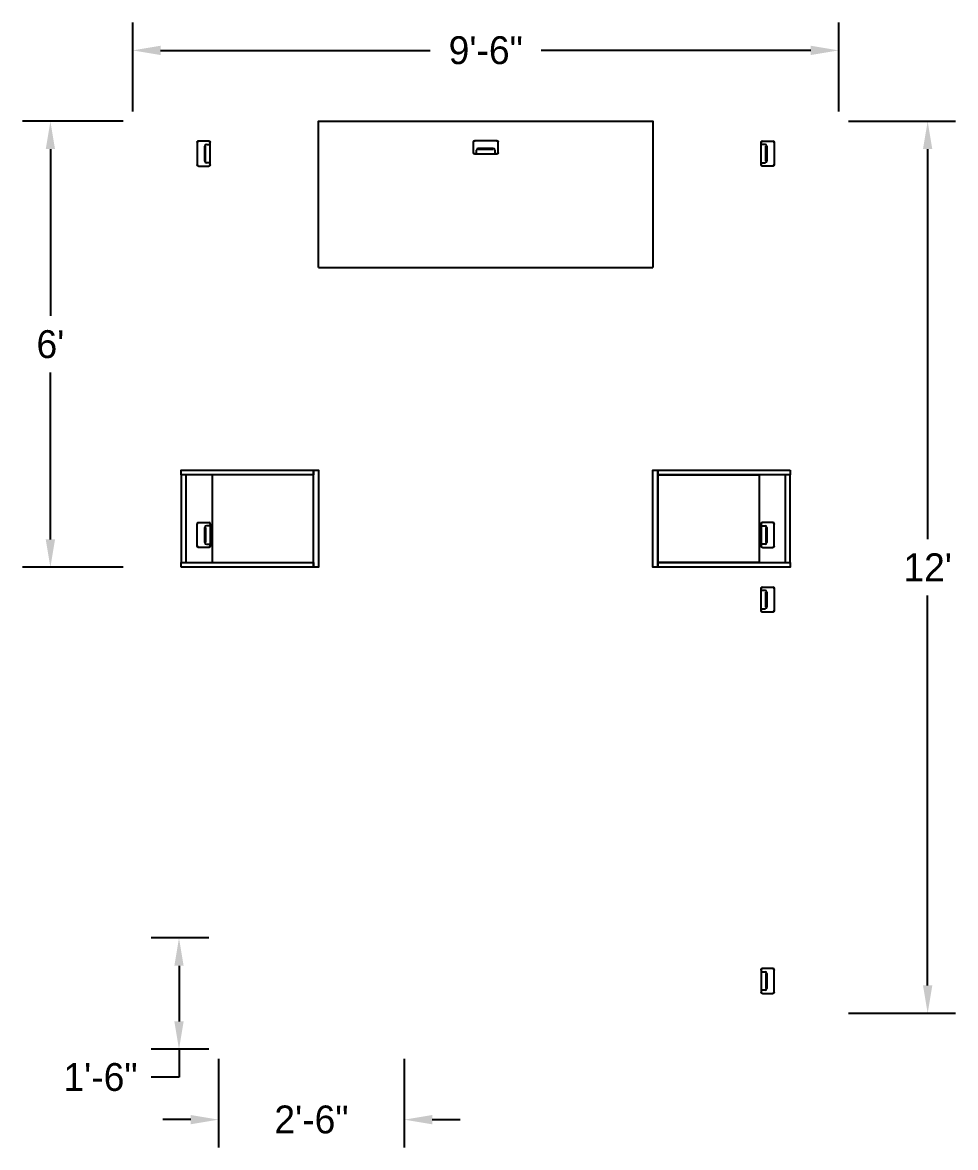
# Model space of a CAD drawing. Header units: inches. Extents: x 126 to 13186, y 9 to 361.
# Drawn here: x 10530.6 to 10681.2, y 14.5 to 196.3 of the extents above; entities that cross this region are included whole.
import ezdxf

# ---------------------------------------------------------------- set-up
doc = ezdxf.new("R2010")
doc.units = ezdxf.units.IN
doc.header["$MEASUREMENT"] = 0
doc.layers.add('AW', color=7, linetype='Continuous')
doc.styles.get("Standard").update_dxf_attribs({"font": 'stylu.ttf'})
doc.dimstyles.get("Standard").update_dxf_attribs({"dimscale": 25, "dimtxt": 0.18, "dimasz": 0.18, "dimexe": 0.18, "dimexo": 0.0625, "dimgap": 0.09, "dimtad": 0, "dimtih": 1, "dimtoh": 1, "dimzin": 0, "dimdsep": 46, "dimlunit": 4, "dimtxsty": 'Standard', "dimcen": 0.09, "dimadec": 0, "dimazin": 0, "dimtfac": 1, "dimtofl": 0, "dimtmove": 0, "dimatfit": 3, "dimfxl": 1, "dimtolj": 1, "dimtzin": 0, "dimarcsym": 0})

# ---------------------------------------------------------------- blocks, each defined once
blk = doc.blocks.new('AW4033EG3072AB')
at = {"extrusion": (-1, 0, 0)}
for p, q in [((0.0815, -0.3121, 0), (0.0815, -0.2701, 0)), ((1.6465, -0.2701, 0), (1.6465, -0.3121, 0))]:
    blk.add_line(p, q, dxfattribs=at)
at = {"extrusion": (5.76163e-26, 1.73605e-24, -1)}
for p, q in [((0.0815, -0.3121, 0), (0.0815, -0.2701, 0)), ((0.0875, -0.2641, 0), (0.1775, -0.2641, 0)), ((0.1835, -0.2701, 0), (0.1835, -0.3121, 0)), ((0.1775, -0.3181, 0), (0.0875, -0.3181, 0))]:
    blk.add_line(p, q, dxfattribs=at)
at = {"extrusion": (0, 1, 0)}
for p, q in [((0.0875, -0.2641, 0), (0.1775, -0.2641, 0)), ((1.7425, -0.2641, 0), (1.6525, -0.2641, 0))]:
    blk.add_line(p, q, dxfattribs=at)
at = {"extrusion": (1, 0, 0)}
for p, q in [((0.1835, -0.2701, 0), (0.1835, -0.3121, 0)), ((1.7485, -0.3121, 0), (1.7485, -0.2701, 0))]:
    blk.add_line(p, q, dxfattribs=at)
at = {"extrusion": (-5.76163e-26, 1.73605e-24, -1)}
for p, q in [((1.6465, -0.2701, 0), (1.6465, -0.3121, 0)), ((1.7425, -0.2641, 0), (1.6525, -0.2641, 0)), ((1.7485, -0.3121, 0), (1.7485, -0.2701, 0)), ((1.6525, -0.3181, 0), (1.7425, -0.3181, 0))]:
    blk.add_line(p, q, dxfattribs=at)
at = {"extrusion": (0, -1, 0)}
for p, q in [((0.1775, -0.3181, 0), (0.0875, -0.3181, 0)), ((1.6525, -0.3181, 0), (1.7425, -0.3181, 0))]:
    blk.add_line(p, q, dxfattribs=at)
for p, q in [((0.0948, -0.3023, 0), (0.0948, -0.3181, 0)), ((0.1633, -0.2954, 0), (0.1017, -0.2954, 0)), ((0.1017, -0.2954, 0), (0.1633, -0.2954, 0)), ((0.1017, -0.2991, 0), (0.1017, -0.2954, 0)), ((0.1633, -0.2991, 0), (0.1017, -0.2991, 0)), ((0.1633, -0.2954, 0), (0.1633, -0.2991, 0)), ((0.1702, -0.3181, 0), (0.1702, -0.3023, 0)), ((1.6598, -0.3181, 0), (1.6598, -0.3023, 0)), ((1.6667, -0.2954, 0), (1.7283, -0.2954, 0)), ((1.7283, -0.2954, 0), (1.6667, -0.2954, 0)), ((1.6667, -0.2954, 0), (1.6667, -0.2991, 0)), ((1.6667, -0.2991, 0), (1.7283, -0.2991, 0)), ((1.7283, -0.2991, 0), (1.7283, -0.2954, 0)), ((1.7352, -0.3023, 0), (1.7352, -0.3181, 0))]:
    blk.add_line(p, q)
for centre, radius, start, end in [((0.0875, -0.2701, 0), 0.006, 90, 180), ((0.1775, -0.2701, 0), 0.006, 360, 90), ((1.6525, -0.2701, 0), 0.006, 90, 180), ((1.7425, -0.2701, 0), 0.006, 360, 90), ((0.0875, -0.3121, 0), 0.006, 180, 270), ((0.1017, -0.3023, 0), 0.00691, 90, 180), ((0.1633, -0.3023, 0), 0.00691, 0, 90), ((0.1775, -0.3121, 0), 0.006, 270, 0), ((1.6525, -0.3121, 0), 0.006, 180, 270), ((1.6667, -0.3023, 0), 0.00691, 90, 180), ((1.7283, -0.3023, 0), 0.00691, 0, 90), ((1.7425, -0.3121, 0), 0.006, 270, 0)]:
    blk.add_arc(centre, radius, start, end)
at = {"extrusion": (0, 0, -1)}
for centre, start, end in [((-0.0875, -0.2701, 0), 360, 90), ((-0.1775, -0.2701, 0), 90, 180), ((-1.6525, -0.2701, 0), 360, 90), ((-1.7425, -0.2701, 0), 90, 180), ((-0.0875, -0.3121, 0), 270, 0), ((-0.1775, -0.3121, 0), 180, 270), ((-1.6525, -0.3121, 0), 270, 0), ((-1.7425, -0.3121, 0), 180, 270)]:
    blk.add_arc(centre, 0.006, start, end, dxfattribs=at)
blk = doc.blocks.new('AW4034EG3072AB')
at = {"extrusion": (-1, 0, 0)}
for p, q in [((-1.7485, -0.3121, 0), (-1.7485, -0.2701, 0)), ((-0.1835, -0.2701, 0), (-0.1835, -0.3121, 0))]:
    blk.add_line(p, q, dxfattribs=at)
at = {"extrusion": (5.76163e-26, 1.73605e-24, -1)}
for p, q in [((-1.7485, -0.3121, 0), (-1.7485, -0.2701, 0)), ((-1.7425, -0.2641, 0), (-1.6525, -0.2641, 0)), ((-1.6465, -0.2701, 0), (-1.6465, -0.3121, 0)), ((-1.6525, -0.3181, 0), (-1.7425, -0.3181, 0))]:
    blk.add_line(p, q, dxfattribs=at)
at = {"extrusion": (0, 1, 0)}
for p, q in [((-1.7425, -0.2641, 0), (-1.6525, -0.2641, 0)), ((-0.0875, -0.2641, 0), (-0.1775, -0.2641, 0))]:
    blk.add_line(p, q, dxfattribs=at)
at = {"extrusion": (1, 0, 0)}
for p, q in [((-1.6465, -0.2701, 0), (-1.6465, -0.3121, 0)), ((-0.0815, -0.3121, 0), (-0.0815, -0.2701, 0))]:
    blk.add_line(p, q, dxfattribs=at)
at = {"extrusion": (-5.76163e-26, 1.73605e-24, -1)}
for p, q in [((-0.1835, -0.2701, 0), (-0.1835, -0.3121, 0)), ((-0.0875, -0.2641, 0), (-0.1775, -0.2641, 0)), ((-0.0815, -0.3121, 0), (-0.0815, -0.2701, 0)), ((-0.1775, -0.3181, 0), (-0.0875, -0.3181, 0))]:
    blk.add_line(p, q, dxfattribs=at)
at = {"extrusion": (0, -1, 0)}
for p, q in [((-1.6525, -0.3181, 0), (-1.7425, -0.3181, 0)), ((-0.1775, -0.3181, 0), (-0.0875, -0.3181, 0))]:
    blk.add_line(p, q, dxfattribs=at)
for p, q in [((-1.7352, -0.3023, 0), (-1.7352, -0.3181, 0)), ((-1.6667, -0.2954, 0), (-1.7283, -0.2954, 0)), ((-1.7283, -0.2954, 0), (-1.6667, -0.2954, 0)), ((-1.7283, -0.2991, 0), (-1.7283, -0.2954, 0)), ((-1.6667, -0.2991, 0), (-1.7283, -0.2991, 0)), ((-1.6667, -0.2954, 0), (-1.6667, -0.2991, 0)), ((-1.6598, -0.3181, 0), (-1.6598, -0.3023, 0)), ((-0.1702, -0.3181, 0), (-0.1702, -0.3023, 0)), ((-0.1633, -0.2954, 0), (-0.1017, -0.2954, 0)), ((-0.1017, -0.2954, 0), (-0.1633, -0.2954, 0)), ((-0.1633, -0.2954, 0), (-0.1633, -0.2991, 0)), ((-0.1633, -0.2991, 0), (-0.1017, -0.2991, 0)), ((-0.1017, -0.2991, 0), (-0.1017, -0.2954, 0)), ((-0.0948, -0.3023, 0), (-0.0948, -0.3181, 0))]:
    blk.add_line(p, q)
for centre, radius, start, end in [((-1.7425, -0.2701, 0), 0.006, 90, 180), ((-1.6525, -0.2701, 0), 0.006, 360, 90), ((-0.1775, -0.2701, 0), 0.006, 90, 180), ((-0.0875, -0.2701, 0), 0.006, 360, 90), ((-1.7425, -0.3121, 0), 0.006, 180, 270), ((-1.7283, -0.3023, 0), 0.00691, 90, 180), ((-1.6667, -0.3023, 0), 0.00691, 0, 90), ((-1.6525, -0.3121, 0), 0.006, 270, 0), ((-0.1775, -0.3121, 0), 0.006, 180, 270), ((-0.1633, -0.3023, 0), 0.00691, 90, 180), ((-0.1017, -0.3023, 0), 0.00691, 0, 90), ((-0.0875, -0.3121, 0), 0.006, 270, 0)]:
    blk.add_arc(centre, radius, start, end)
at = {"extrusion": (0, 0, -1)}
for centre, start, end in [((1.7425, -0.2701, 0), 360, 90), ((1.6525, -0.2701, 0), 90, 180), ((0.1775, -0.2701, 0), 360, 90), ((0.0875, -0.2701, 0), 90, 180), ((1.7425, -0.3121, 0), 270, 0), ((1.6525, -0.3121, 0), 180, 270), ((0.1775, -0.3121, 0), 270, 0), ((0.0875, -0.3121, 0), 180, 270)]:
    blk.add_arc(centre, 0.006, start, end, dxfattribs=at)
blk = doc.blocks.new('AW70012216AB')
for points in [[(0, 0), (0.02, 0), (0.02, -0.543), (0, -0.543)], [(0.379, 0), (0.02, 0), (0.02, -0.02), (0.379, -0.02)], [(0.399, -0.543), (0.379, -0.543), (0.379, 0), (0.399, 0)], [(0.02, -0.127), (0.02, -0.543), (0.379, -0.543), (0.379, -0.127)], [(0, -0.543), (0.399, -0.543), (0.399, -0.563), (0, -0.563)]]:
    blk.add_lwpolyline(points, close=True)
blk = doc.blocks.new('AW70022216AB')
for points in [[(0, 0), (0.02, 0), (0.02, -0.543), (0, -0.543)], [(0.379, 0), (0.02, 0), (0.02, -0.02), (0.379, -0.02)], [(0.399, -0.543), (0.379, -0.543), (0.379, 0), (0.399, 0)], [(0.02, -0.127), (0.379, -0.127), (0.379, -0.543), (0.02, -0.543)], [(0, -0.543), (0.399, -0.543), (0.399, -0.563), (0, -0.563)]]:
    blk.add_lwpolyline(points, close=True)
blk = doc.blocks.new('AW4011EG2454AB')
at = {"extrusion": (-1, 0, 0)}
blk.add_line((0.635, -0.086), (0.635, -0.128), dxfattribs=at)
at = {"extrusion": (-5.76163e-26, 1.73605e-24, -1)}
for p, q in [((0.635, -0.086), (0.635, -0.128)), ((0.731, -0.08), (0.641, -0.08)), ((0.737, -0.128), (0.737, -0.086)), ((0.641, -0.134), (0.731, -0.134))]:
    blk.add_line(p, q, dxfattribs=at)
at = {"extrusion": (0, 1, 0)}
blk.add_line((0.731, -0.08), (0.641, -0.08), dxfattribs=at)
at = {"extrusion": (1, 0, 0)}
blk.add_line((0.737, -0.128), (0.737, -0.086), dxfattribs=at)
at = {"extrusion": (0, -1, 0)}
blk.add_line((0.641, -0.134), (0.731, -0.134), dxfattribs=at)
for p, q in [((0.6483, -0.134), (0.6483, -0.1182)), ((0.6552, -0.1113), (0.7168, -0.1113)), ((0.7168, -0.1113), (0.6552, -0.1113)), ((0.6552, -0.1113), (0.6552, -0.115)), ((0.6552, -0.115), (0.7168, -0.115)), ((0.7168, -0.115), (0.7168, -0.1113)), ((0.7237, -0.1182), (0.7237, -0.134)), ((0, -0.6), (1.372, -0.6))]:
    blk.add_line(p, q)
blk.add_lwpolyline([(0, -0.6), (0, 0), (1.372, 0), (1.372, -0.6)])
for centre, radius, start, end in [((0.641, -0.086), 0.006, 90, 180), ((0.731, -0.086), 0.006, 360, 90), ((0.641, -0.128), 0.006, 180, 270), ((0.6552, -0.1182), 0.00691, 90, 180), ((0.7168, -0.1182), 0.00691, 0, 90), ((0.731, -0.128), 0.006, 270, 0)]:
    blk.add_arc(centre, radius, start, end)
at = {"extrusion": (0, 0, -1)}
for centre, start, end in [((-0.641, -0.086), 360, 90), ((-0.731, -0.086), 90, 180), ((-0.641, -0.128), 270, 0), ((-0.731, -0.128), 180, 270)]:
    blk.add_arc(centre, 0.006, start, end, dxfattribs=at)
blk = doc.blocks.new('AW4035EG3072AB')
at = {"extrusion": (-1, 0, 0)}
for p, q in [((0.0815, -0.3121, 0), (0.0815, -0.2701, 0)), ((1.6465, -0.2701, 0), (1.6465, -0.3121, 0))]:
    blk.add_line(p, q, dxfattribs=at)
at = {"extrusion": (5.76163e-26, 1.73605e-24, -1)}
for p, q in [((0.0815, -0.3121, 0), (0.0815, -0.2701, 0)), ((0.0875, -0.2641, 0), (0.1775, -0.2641, 0)), ((0.1835, -0.2701, 0), (0.1835, -0.3121, 0)), ((0.1775, -0.3181, 0), (0.0875, -0.3181, 0))]:
    blk.add_line(p, q, dxfattribs=at)
at = {"extrusion": (0, 1, 0)}
for p, q in [((0.0875, -0.2641, 0), (0.1775, -0.2641, 0)), ((1.7425, -0.2641, 0), (1.6525, -0.2641, 0))]:
    blk.add_line(p, q, dxfattribs=at)
at = {"extrusion": (1, 0, 0)}
for p, q in [((0.1835, -0.2701, 0), (0.1835, -0.3121, 0)), ((1.7485, -0.3121, 0), (1.7485, -0.2701, 0))]:
    blk.add_line(p, q, dxfattribs=at)
at = {"extrusion": (-5.76163e-26, 1.73605e-24, -1)}
for p, q in [((1.6465, -0.2701, 0), (1.6465, -0.3121, 0)), ((1.7425, -0.2641, 0), (1.6525, -0.2641, 0)), ((1.7485, -0.3121, 0), (1.7485, -0.2701, 0)), ((1.6525, -0.3181, 0), (1.7425, -0.3181, 0))]:
    blk.add_line(p, q, dxfattribs=at)
at = {"extrusion": (0, -1, 0)}
for p, q in [((0.1775, -0.3181, 0), (0.0875, -0.3181, 0)), ((1.6525, -0.3181, 0), (1.7425, -0.3181, 0))]:
    blk.add_line(p, q, dxfattribs=at)
for p, q in [((0.0948, -0.3023, 0), (0.0948, -0.3181, 0)), ((0.1633, -0.2954, 0), (0.1017, -0.2954, 0)), ((0.1017, -0.2954, 0), (0.1633, -0.2954, 0)), ((0.1017, -0.2991, 0), (0.1017, -0.2954, 0)), ((0.1633, -0.2991, 0), (0.1017, -0.2991, 0)), ((0.1633, -0.2954, 0), (0.1633, -0.2991, 0)), ((0.1702, -0.3181, 0), (0.1702, -0.3023, 0)), ((1.6598, -0.3181, 0), (1.6598, -0.3023, 0)), ((1.6667, -0.2954, 0), (1.7283, -0.2954, 0)), ((1.7283, -0.2954, 0), (1.6667, -0.2954, 0)), ((1.6667, -0.2954, 0), (1.6667, -0.2991, 0)), ((1.6667, -0.2991, 0), (1.7283, -0.2991, 0)), ((1.7283, -0.2991, 0), (1.7283, -0.2954, 0)), ((1.7352, -0.3023, 0), (1.7352, -0.3181, 0))]:
    blk.add_line(p, q)
for centre, radius, start, end in [((0.0875, -0.2701, 0), 0.006, 90, 180), ((0.1775, -0.2701, 0), 0.006, 360, 90), ((1.6525, -0.2701, 0), 0.006, 90, 180), ((1.7425, -0.2701, 0), 0.006, 360, 90), ((0.0875, -0.3121, 0), 0.006, 180, 270), ((0.1017, -0.3023, 0), 0.00691, 90, 180), ((0.1633, -0.3023, 0), 0.00691, 0, 90), ((0.1775, -0.3121, 0), 0.006, 270, 0), ((1.6525, -0.3121, 0), 0.006, 180, 270), ((1.6667, -0.3023, 0), 0.00691, 90, 180), ((1.7283, -0.3023, 0), 0.00691, 0, 90), ((1.7425, -0.3121, 0), 0.006, 270, 0)]:
    blk.add_arc(centre, radius, start, end)
at = {"extrusion": (0, 0, -1)}
for centre, start, end in [((-0.0875, -0.2701, 0), 360, 90), ((-0.1775, -0.2701, 0), 90, 180), ((-1.6525, -0.2701, 0), 360, 90), ((-1.7425, -0.2701, 0), 90, 180), ((-0.0875, -0.3121, 0), 270, 0), ((-0.1775, -0.3121, 0), 180, 270), ((-1.6525, -0.3121, 0), 270, 0), ((-1.7425, -0.3121, 0), 180, 270)]:
    blk.add_arc(centre, 0.006, start, end, dxfattribs=at)
blk = doc.blocks.new('*D89')
at = {"color": 0, "lineweight": -2, "transparency": 16777216}
for p, q in [((10548.36, 181.86), (10548.36, 196.25)), ((10662.37, 181.86), (10662.37, 196.25)), ((10552.86, 191.75), (10596.4, 191.75)), ((10657.87, 191.75), (10614.33, 191.75))]:
    blk.add_line(p, q, dxfattribs=at)
at = {"color": 0, "transparency": 16777216}
for points in [[(10552.86, 192.5), (10552.86, 191), (10548.36, 191.75)], [(10657.87, 192.5), (10657.87, 191), (10662.37, 191.75)]]:
    blk.add_solid(points, dxfattribs=at)
at = {"layer": 'Defpoints', "color": 0, "transparency": 16777216}
for p in [(10548.36, 191.75), (10548.36, 180.3), (10662.37, 180.3)]:
    blk.add_point(p, dxfattribs=at)
at = {"color": 0, "transparency": 16777216, "insert": (10605.37, 191.75), "char_height": 4.5, "attachment_point": 5}
blk.add_mtext('\\A1;9\'-6"', dxfattribs=at)
blk = doc.blocks.new('*D90')
at = {"color": 0, "lineweight": -2, "transparency": 16777216}
for p, q in [((10546.8, 180.3), (10530.56, 180.3)), ((10535.06, 175.8), (10535.06, 148.86)), ((10535.06, 112.75), (10535.06, 139.69)), ((10546.8, 108.25), (10530.56, 108.25))]:
    blk.add_line(p, q, dxfattribs=at)
at = {"color": 0, "transparency": 16777216}
for points in [[(10534.31, 175.8), (10535.81, 175.8), (10535.06, 180.3)], [(10534.31, 112.75), (10535.81, 112.75), (10535.06, 108.25)]]:
    blk.add_solid(points, dxfattribs=at)
at = {"layer": 'Defpoints', "color": 0, "transparency": 16777216}
for p in [(10535.06, 180.3), (10548.36, 180.3), (10548.36, 108.25)]:
    blk.add_point(p, dxfattribs=at)
at = {"color": 0, "transparency": 16777216, "insert": (10535.06, 144.27), "char_height": 4.5, "attachment_point": 5}
blk.add_mtext("\\A1;6'", dxfattribs=at)
blk = doc.blocks.new('*D91')
at = {"color": 0, "lineweight": -2, "transparency": 16777216}
for p, q in [((10663.94, 180.3), (10681.24, 180.3)), ((10676.74, 175.8), (10676.74, 112.79)), ((10676.74, 40.7), (10676.74, 103.7)), ((10663.94, 36.2), (10681.24, 36.2))]:
    blk.add_line(p, q, dxfattribs=at)
at = {"color": 0, "transparency": 16777216}
for points in [[(10675.99, 175.8), (10677.49, 175.8), (10676.74, 180.3)], [(10675.99, 40.7), (10677.49, 40.7), (10676.74, 36.2)]]:
    blk.add_solid(points, dxfattribs=at)
at = {"layer": 'Defpoints', "color": 0, "transparency": 16777216}
for p in [(10662.37, 180.3), (10662.37, 36.2), (10676.74, 36.2)]:
    blk.add_point(p, dxfattribs=at)
at = {"color": 0, "transparency": 16777216, "insert": (10676.74, 108.25), "char_height": 4.5, "attachment_point": 5}
blk.add_mtext("\\A1;12'", dxfattribs=at)
blk = doc.blocks.new('*D92')
at = {"color": 0, "lineweight": -2, "transparency": 16777216}
for p, q in [((10560.66, 48.37), (10551.33, 48.37)), ((10555.83, 43.87), (10555.83, 34.88)), ((10560.66, 30.38), (10551.33, 30.38)), ((10555.83, 30.38), (10555.83, 25.88)), ((10555.83, 25.88), (10551.33, 25.88))]:
    blk.add_line(p, q, dxfattribs=at)
at = {"color": 0, "transparency": 16777216}
for points in [[(10555.08, 43.87), (10556.58, 43.87), (10555.83, 48.37)], [(10555.08, 34.88), (10556.58, 34.88), (10555.83, 30.38)]]:
    blk.add_solid(points, dxfattribs=at)
at = {"layer": 'Defpoints', "color": 0, "transparency": 16777216}
for p in [(10562.22, 48.37), (10555.83, 30.38), (10562.22, 30.38)]:
    blk.add_point(p, dxfattribs=at)
at = {"color": 0, "transparency": 16777216, "insert": (10543.15, 25.88), "char_height": 4.5, "attachment_point": 5}
blk.add_mtext('\\A1;1\'-6"', dxfattribs=at)
blk = doc.blocks.new('*D93')
at = {"color": 0, "lineweight": -2, "transparency": 16777216}
for p, q in [((10562.22, 28.82), (10562.22, 14.52)), ((10592.22, 28.82), (10592.22, 14.52)), ((10557.72, 19.02), (10553.22, 19.02)), ((10596.72, 19.02), (10601.22, 19.02))]:
    blk.add_line(p, q, dxfattribs=at)
at = {"color": 0, "transparency": 16777216}
for points in [[(10557.72, 19.77), (10557.72, 18.27), (10562.22, 19.02)], [(10596.72, 19.77), (10596.72, 18.27), (10592.22, 19.02)]]:
    blk.add_solid(points, dxfattribs=at)
at = {"layer": 'Defpoints', "color": 0, "transparency": 16777216}
for p in [(10562.22, 30.38), (10592.22, 30.38), (10592.22, 19.02)]:
    blk.add_point(p, dxfattribs=at)
at = {"color": 0, "transparency": 16777216, "insert": (10577.22, 19.02), "char_height": 4.5, "attachment_point": 5}
blk.add_mtext('\\A1;2\'-6"', dxfattribs=at)

msp = doc.modelspace()

# ---------------------------------------------------------------- block references
at = {"layer": 'AW', "xscale": 39.3700787401575, "yscale": 39.3700787401575, "zscale": 39.3700787401575}
msp.add_blockref('AW4011EG2454AB', (10578.358, 180.296), dxfattribs=at)
for name, p, rotation in [('AW4033EG3072AB', (10548.358, 108.249), 90), ('AW4034EG3072AB', (10662.373, 108.249), 270), ('AW70012216AB', (10556.192, 108.249), 90), ('AW70022216AB', (10654.539, 123.958), 270), ('AW4035EG3072AB', (10662.373, 108.249), 270)]:
    msp.add_blockref(name, p, dxfattribs=dict(at, rotation=rotation))

# ---------------------------------------------------------------- dimensions: what is measured, and where the dimension line sits
for base, p1, p2, angle, picture, middle in [((10548.3575, 191.754), (10662.3733, 180.2963), (10548.3575, 180.2963), 180, '*D89', (10605.3654, 191.754)), ((10535.055, 180.296), (10548.358, 108.249), (10548.358, 180.296), 270, '*D90', (10535.055, 144.273)), ((10676.737, 36.202), (10662.373, 180.296), (10662.373, 36.202), 90, '*D91', (10676.737, 108.249)), ((10555.832, 30.379), (10562.219, 48.371), (10562.219, 30.379), 270, '*D92', (10543.146, 25.879))]:
    dim = msp.add_linear_dim(base=base, p1=p1, p2=p2, angle=angle, dimstyle='Standard')
    dim.commit()
    dim.dimension.update_dxf_attribs({"geometry": picture, "text_midpoint": middle})
dim = msp.add_linear_dim(base=(10592.219, 19.021), p1=(10562.219, 30.379), p2=(10592.219, 30.379), dimstyle='Standard')
dim.commit()
dim.dimension.update_dxf_attribs({"geometry": '*D93', "text_midpoint": (10577.219, 19.021)})

doc.saveas('drawing.dxf')
